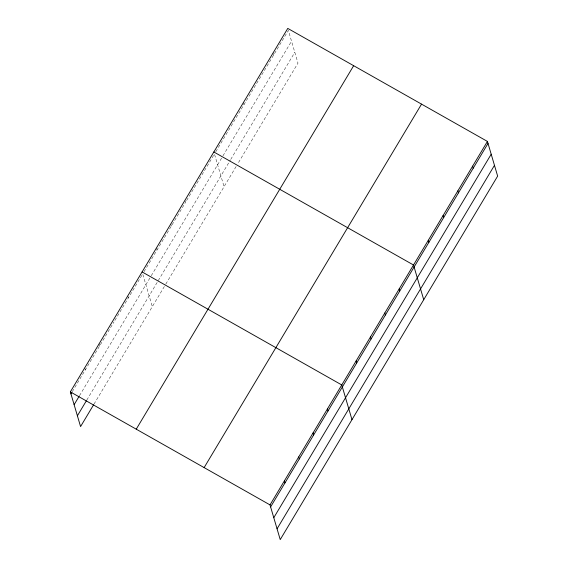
<?xml version="1.0" encoding="UTF-8"?>
<svg xmlns="http://www.w3.org/2000/svg" width="568" height="568" viewBox="0 0 568 568"><rect width="100%" height="100%" fill="white"/><g stroke="black" fill="none" stroke-linecap="round" stroke-linejoin="round"><path stroke-width="0.43" stroke-dasharray="2.84 2.13" d="M72.299 391.643L113.998 321.921M114.892 320.423L142.696 273.946L152.316 306.628M144.045 271.696L185.743 201.974L185.154 199.957M186.638 200.476L214.441 153.999L224.062 186.68M215.783 151.748L258.795 79.847M259.242 79.101L288.359 30.416L297.98 63.098L237.502 164.216M79.506 395.683L150.804 276.481M151.251 275.736L222.542 156.548M222.99 155.795L291.54 41.201M86.812 400.05L230.296 160.169M230.743 159.416L294.806 52.313M94.025 404.082L165.316 284.887M165.771 284.142L237.055 164.961M272.988 53.115L273.577 55.132M243.416 102.552L244.013 104.569M170.805 223.948L171.394 225.965M156.456 247.939L157.045 249.956M127.75 295.921L128.347 297.937M99.052 343.896L99.648 345.912M84.703 367.886L85.299 369.903"/><path stroke-width="0.85" d="M70.354 391.877L287.77 28.4L487.429 141.425L497.646 176.123L280.23 539.6L270.02 504.902L70.354 391.877L80.571 426.575L93.571 404.835M70.95 393.894L71.845 392.396M74.124 404.679L79.058 396.428M77.397 415.79L86.364 400.795M136.242 429.174L353.658 65.696M204.132 467.599L421.541 104.129M270.02 504.902L487.429 141.425M270.609 506.919L488.026 143.441M273.783 517.704L491.199 154.226M277.056 528.815L494.465 165.338M213.852 151.983L413.511 265.007L423.721 299.705M142.106 271.93L341.766 384.955L351.975 419.653M472.647 166.14L473.236 168.156M457.865 190.855L458.454 192.871M443.075 215.57L443.672 217.587M428.293 240.292L428.89 242.309M399.162 288.998L399.751 291.015M384.813 312.982L385.402 314.999M370.464 336.973L371.053 338.989M356.115 360.964L356.704 362.98M327.416 408.946L328.006 410.962M313.067 432.93L313.657 434.946M298.718 456.92L299.308 458.937M284.369 480.911L284.959 482.928"/></g></svg>
